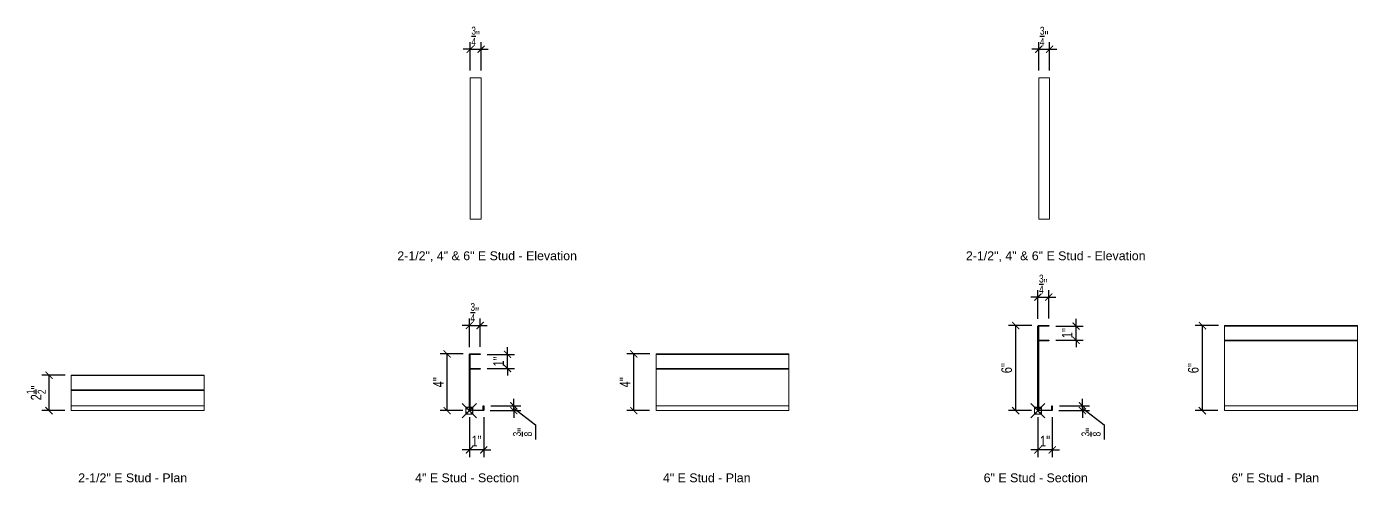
# Model space of a CAD drawing. Header units: inches. Extents: x 1578 to 1959, y 1763 to 1845.
# Drawn here: x 1865.1 to 1959, y 1813 to 1845.1 of the extents above; entities that cross this region are included whole.
import ezdxf
from ezdxf.enums import TextEntityAlignment as Align

# ---------------------------------------------------------------- set-up
doc = ezdxf.new("R2010")
doc.units = ezdxf.units.IN
doc.header["$LTSCALE"] = 4
doc.header["$MEASUREMENT"] = 0
doc.header["$PDMODE"] = 99
doc.header["$PDSIZE"] = 0.5
for name, color, linetype, lineweight in [('A-Anno-Dims', 211, 'Continuous', 25), ('Fine', 90, 'Continuous', 18), ('G-Anno-Ttlb', 213, 'Continuous', 50), ('Med', 31, 'Continuous', 25), ('Thin', 150, 'Continuous', 18)]:
    doc.layers.add(name, color=color, linetype=linetype, lineweight=lineweight)
doc.layers.add('G-Anno-Nplt', color=140, linetype='Continuous', lineweight=18, plot=False)
doc.styles.add('Arch-Dim', font='arial.ttf', dxfattribs={"width": 0.75})
doc.styles.add('RomanS', font='romans.shx')
doc.dimstyles.new('Aec-Arch-I-1-2', dxfattribs={"dimscale": 8, "dimtxt": 0.09375, "dimasz": 0.0625, "dimexe": 0.0625, "dimexo": 0.0625, "dimgap": 0.03125, "dimtad": 1, "dimdec": 4, "dimzin": 3, "dimdsep": 46, "dimlunit": 4, "dimtxsty": 'Arch-Dim', "dimblk": 'ARCHTICK', "dimcen": 0.09375, "dimclrd": 8, "dimclre": 8, "dimadec": 4, "dimazin": 2, "dimtfac": 0.75, "dimtdec": 4, "dimtix": 1, "dimtmove": 1, "dimatfit": 2, "dimldrblk": 'OPEN90', "dimfxl": 1, "dimtolj": 1, "dimtzin": 0, "dimarcsym": 0})

# ---------------------------------------------------------------- blocks, each defined once
blk = doc.blocks.new('Anno_Title_T2')
at = {"color": 0, "linetype": 'ByBlock', "lineweight": -2, "style": 'RomanS'}
blk.add_attdef('TITLE', (0, 0.5), '', height=1.25, dxfattribs=at)
blk.add_attdef('SCALE', text='', height=0.75, dxfattribs=at).set_placement((0, -0.5), align=Align.TOP_LEFT)
blk = doc.blocks.new('_ArchTick')
at = {"color": 0, "linetype": 'ByBlock', "const_width": 0.15}
blk.add_lwpolyline([(-0.5, -0.5), (0.5, 0.5)], dxfattribs=at)
blk = doc.blocks.new('*D54')
at = {"layer": 'A-Anno-Dims', "color": 8, "lineweight": -2, "transparency": 16777216}
for p, q in [((1867.851, 1820.536), (1866.221, 1820.536)), ((1866.721, 1818.036), (1866.721, 1820.536)), ((1867.824, 1818.036), (1866.221, 1818.036))]:
    blk.add_line(p, q, dxfattribs=at)
at = {"layer": 'Defpoints', "color": 0, "transparency": 16777216}
for p in [(1866.721, 1820.536), (1868.351, 1820.536), (1868.324, 1818.036)]:
    blk.add_point(p, dxfattribs=at)
at = {"layer": 'A-Anno-Dims', "color": 8, "lineweight": -2, "transparency": 16777216, "xscale": 0.5, "yscale": 0.5, "zscale": 0.5}
for p, rotation in [((1866.721, 1820.536), 90), ((1866.721, 1818.036), 270)]:
    blk.add_blockref('_ArchTick', p, dxfattribs=dict(at, rotation=rotation))
at = {"layer": 'A-Anno-Dims', "color": 0, "transparency": 16777216, "insert": (1865.812, 1819.286), "char_height": 0.75, "attachment_point": 5, "rotation": 90, "style": 'Arch-Dim'}
blk.add_mtext('\\A1;2{\\H0.750000x;\\S1/2;}"', dxfattribs=at)
blk = doc.blocks.new('_Open90')
at = {"color": 0, "linetype": 'ByBlock', "lineweight": -2}
for p, q in [((0, 0), (-1, 0)), ((-0.5, 0.5), (0, 0)), ((0, 0), (-0.5, -0.5))]:
    blk.add_line(p, q, dxfattribs=at)
blk = doc.blocks.new('*D56')
at = {"layer": 'A-Anno-Dims', "color": 8, "lineweight": -2, "transparency": 16777216}
for p, q in [((1896.373, 1817.572), (1896.373, 1814.767)), ((1897.385, 1817.572), (1897.385, 1814.767)), ((1896.373, 1815.267), (1895.873, 1815.267)), ((1897.385, 1815.267), (1896.373, 1815.267)), ((1897.385, 1815.267), (1897.885, 1815.267))]:
    blk.add_line(p, q, dxfattribs=at)
at = {"layer": 'Defpoints', "color": 0, "transparency": 16777216}
for p in [(1896.373, 1818.072), (1897.385, 1818.072), (1896.373, 1815.267)]:
    blk.add_point(p, dxfattribs=at)
at = {"layer": 'A-Anno-Dims', "color": 8, "lineweight": -2, "transparency": 16777216, "xscale": 0.5, "yscale": 0.5, "zscale": 0.5}
blk.add_blockref('_ArchTick', (1896.373, 1815.267), dxfattribs=at)
at = {"layer": 'A-Anno-Dims', "color": 8, "lineweight": -2, "transparency": 16777216, "xscale": 0.5, "yscale": 0.5, "zscale": 0.5, "rotation": 180}
blk.add_blockref('_ArchTick', (1897.385, 1815.267), dxfattribs=at)
at = {"layer": 'A-Anno-Dims', "color": 0, "transparency": 16777216, "insert": (1896.879, 1815.894), "char_height": 0.75, "attachment_point": 5, "style": 'Arch-Dim'}
blk.add_mtext('\\A1;1"', dxfattribs=at)
blk = doc.blocks.new('*D57')
at = {"layer": 'A-Anno-Dims', "color": 8, "lineweight": -2, "transparency": 16777216}
for p, q in [((1896.373, 1822.505), (1896.373, 1824.546)), ((1897.135, 1822.536), (1897.135, 1824.546)), ((1896.373, 1824.046), (1895.873, 1824.046)), ((1896.373, 1824.046), (1897.135, 1824.046)), ((1897.135, 1824.046), (1897.635, 1824.046))]:
    blk.add_line(p, q, dxfattribs=at)
at = {"layer": 'Defpoints', "color": 0, "transparency": 16777216}
for p in [(1897.135, 1824.046), (1896.373, 1822.005), (1897.135, 1822.036)]:
    blk.add_point(p, dxfattribs=at)
at = {"layer": 'A-Anno-Dims', "color": 8, "lineweight": -2, "transparency": 16777216, "xscale": 0.5, "yscale": 0.5, "zscale": 0.5}
blk.add_blockref('_ArchTick', (1896.373, 1824.046), dxfattribs=at)
at = {"layer": 'A-Anno-Dims', "color": 8, "lineweight": -2, "transparency": 16777216, "xscale": 0.5, "yscale": 0.5, "zscale": 0.5, "rotation": 180}
blk.add_blockref('_ArchTick', (1897.135, 1824.046), dxfattribs=at)
at = {"layer": 'A-Anno-Dims', "color": 0, "transparency": 16777216, "insert": (1896.754, 1824.959), "char_height": 0.75, "attachment_point": 5, "style": 'Arch-Dim'}
blk.add_mtext('\\A1;{\\H0.750000x;\\S3/4;}"', dxfattribs=at)
blk = doc.blocks.new('*D58')
at = {"layer": 'A-Anno-Dims', "color": 8, "lineweight": -2, "transparency": 16777216}
for p, q in [((1895.935, 1822.036), (1894.305, 1822.036)), ((1894.805, 1818.036), (1894.805, 1822.036)), ((1895.909, 1818.036), (1894.305, 1818.036))]:
    blk.add_line(p, q, dxfattribs=at)
at = {"layer": 'Defpoints', "color": 0, "transparency": 16777216}
for p in [(1894.805, 1822.036), (1896.435, 1822.036), (1896.409, 1818.036)]:
    blk.add_point(p, dxfattribs=at)
at = {"layer": 'A-Anno-Dims', "color": 8, "lineweight": -2, "transparency": 16777216, "xscale": 0.5, "yscale": 0.5, "zscale": 0.5}
for p, rotation in [((1894.805, 1822.036), 90), ((1894.805, 1818.036), 270)]:
    blk.add_blockref('_ArchTick', p, dxfattribs=dict(at, rotation=rotation))
at = {"layer": 'A-Anno-Dims', "color": 0, "transparency": 16777216, "insert": (1894.18, 1820.036), "char_height": 0.75, "attachment_point": 5, "rotation": 90, "style": 'Arch-Dim'}
blk.add_mtext('\\A1;4"', dxfattribs=at)
blk = doc.blocks.new('*D59')
at = {"layer": 'A-Anno-Dims', "color": 8, "lineweight": -2, "transparency": 16777216}
for p, q in [((1899.065, 1822.005), (1899.065, 1822.505)), ((1897.635, 1822.005), (1899.565, 1822.005)), ((1899.065, 1821.005), (1899.065, 1822.005)), ((1897.635, 1821.005), (1899.565, 1821.005)), ((1899.065, 1821.005), (1899.065, 1820.505))]:
    blk.add_line(p, q, dxfattribs=at)
at = {"layer": 'Defpoints', "color": 0, "transparency": 16777216}
for p in [(1897.135, 1822.005), (1899.065, 1822.005), (1897.135, 1821.005)]:
    blk.add_point(p, dxfattribs=at)
at = {"layer": 'A-Anno-Dims', "color": 8, "lineweight": -2, "transparency": 16777216, "xscale": 0.5, "yscale": 0.5, "zscale": 0.5}
for p, rotation in [((1899.065, 1822.005), 270), ((1899.065, 1821.005), 90)]:
    blk.add_blockref('_ArchTick', p, dxfattribs=dict(at, rotation=rotation))
at = {"layer": 'A-Anno-Dims', "color": 0, "transparency": 16777216, "insert": (1898.438, 1821.505), "char_height": 0.75, "attachment_point": 5, "rotation": 90, "style": 'Arch-Dim'}
blk.add_mtext('\\A1;1"', dxfattribs=at)
blk = doc.blocks.new('*D60')
at = {"layer": 'A-Anno-Dims', "color": 8, "lineweight": -2, "transparency": 16777216}
for p, q in [((1896.435, 1842.018), (1896.435, 1844.028)), ((1897.198, 1842.018), (1897.198, 1844.028)), ((1896.435, 1843.528), (1895.935, 1843.528)), ((1896.435, 1843.528), (1897.198, 1843.528)), ((1897.198, 1843.528), (1897.698, 1843.528))]:
    blk.add_line(p, q, dxfattribs=at)
at = {"layer": 'Defpoints', "color": 0, "transparency": 16777216}
for p in [(1897.198, 1843.528), (1896.435, 1841.518), (1897.198, 1841.518)]:
    blk.add_point(p, dxfattribs=at)
at = {"layer": 'A-Anno-Dims', "color": 8, "lineweight": -2, "transparency": 16777216, "xscale": 0.5, "yscale": 0.5, "zscale": 0.5}
blk.add_blockref('_ArchTick', (1896.435, 1843.528), dxfattribs=at)
at = {"layer": 'A-Anno-Dims', "color": 8, "lineweight": -2, "transparency": 16777216, "xscale": 0.5, "yscale": 0.5, "zscale": 0.5, "rotation": 180}
blk.add_blockref('_ArchTick', (1897.198, 1843.528), dxfattribs=at)
at = {"layer": 'A-Anno-Dims', "color": 0, "transparency": 16777216, "insert": (1896.816, 1844.441), "char_height": 0.75, "attachment_point": 5, "style": 'Arch-Dim'}
blk.add_mtext('\\A1;{\\H0.750000x;\\S3/4;}"', dxfattribs=at)
blk = doc.blocks.new('*D61')
at = {"layer": 'A-Anno-Dims', "color": 8, "lineweight": -2, "transparency": 16777216}
for p, q in [((1909.103, 1822.036), (1907.473, 1822.036)), ((1907.973, 1818.036), (1907.973, 1822.036)), ((1909.077, 1818.036), (1907.473, 1818.036))]:
    blk.add_line(p, q, dxfattribs=at)
at = {"layer": 'Defpoints', "color": 0, "transparency": 16777216}
for p in [(1907.973, 1822.036), (1909.603, 1822.036), (1909.577, 1818.036)]:
    blk.add_point(p, dxfattribs=at)
at = {"layer": 'A-Anno-Dims', "color": 8, "lineweight": -2, "transparency": 16777216, "xscale": 0.5, "yscale": 0.5, "zscale": 0.5}
for p, rotation in [((1907.973, 1822.036), 90), ((1907.973, 1818.036), 270)]:
    blk.add_blockref('_ArchTick', p, dxfattribs=dict(at, rotation=rotation))
at = {"layer": 'A-Anno-Dims', "color": 0, "transparency": 16777216, "insert": (1907.348, 1820.036), "char_height": 0.75, "attachment_point": 5, "rotation": 90, "style": 'Arch-Dim'}
blk.add_mtext('\\A1;4"', dxfattribs=at)
blk = doc.blocks.new('*D62')
at = {"layer": 'A-Anno-Dims', "color": 8, "lineweight": -2, "transparency": 16777216}
for p, q in [((1899.513, 1818.38), (1899.513, 1818.88)), ((1897.849, 1818.036), (1900.013, 1818.036)), ((1897.885, 1818.38), (1900.013, 1818.38)), ((1899.513, 1818.036), (1899.513, 1818.38)), ((1899.513, 1818.036), (1899.513, 1818.38)), ((1899.513, 1818.208), (1901.04, 1817.046)), ((1899.513, 1818.036), (1899.513, 1817.536)), ((1901.04, 1817.046), (1901.04, 1815.998))]:
    blk.add_line(p, q, dxfattribs=at)
at = {"layer": 'Defpoints', "color": 0, "transparency": 16777216}
for p in [(1897.349, 1818.036), (1897.385, 1818.38), (1899.513, 1818.38)]:
    blk.add_point(p, dxfattribs=at)
at = {"layer": 'A-Anno-Dims', "color": 8, "lineweight": -2, "transparency": 16777216, "xscale": 0.5, "yscale": 0.5, "zscale": 0.5}
for p, rotation in [((1899.513, 1818.38), 270), ((1899.513, 1818.036), 90)]:
    blk.add_blockref('_ArchTick', p, dxfattribs=dict(at, rotation=rotation))
at = {"layer": 'A-Anno-Dims', "color": 0, "transparency": 16777216, "insert": (1900.122, 1816.522), "char_height": 0.75, "attachment_point": 5, "rotation": 90, "style": 'Arch-Dim'}
blk.add_mtext('\\A1;{\\H0.750000x;\\S3/8;}"', dxfattribs=at)
blk = doc.blocks.new('*D63')
at = {"layer": 'A-Anno-Dims', "color": 8, "lineweight": -2, "transparency": 16777216}
for p, q in [((1936.485, 1817.572), (1936.485, 1814.767)), ((1937.497, 1817.572), (1937.497, 1814.767)), ((1936.485, 1815.267), (1935.985, 1815.267)), ((1937.497, 1815.267), (1936.485, 1815.267)), ((1937.497, 1815.267), (1937.997, 1815.267))]:
    blk.add_line(p, q, dxfattribs=at)
at = {"layer": 'Defpoints', "color": 0, "transparency": 16777216}
for p in [(1936.485, 1818.072), (1937.497, 1818.072), (1936.485, 1815.267)]:
    blk.add_point(p, dxfattribs=at)
at = {"layer": 'A-Anno-Dims', "color": 8, "lineweight": -2, "transparency": 16777216, "xscale": 0.5, "yscale": 0.5, "zscale": 0.5}
blk.add_blockref('_ArchTick', (1936.485, 1815.267), dxfattribs=at)
at = {"layer": 'A-Anno-Dims', "color": 8, "lineweight": -2, "transparency": 16777216, "xscale": 0.5, "yscale": 0.5, "zscale": 0.5, "rotation": 180}
blk.add_blockref('_ArchTick', (1937.497, 1815.267), dxfattribs=at)
at = {"layer": 'A-Anno-Dims', "color": 0, "transparency": 16777216, "insert": (1936.991, 1815.894), "char_height": 0.75, "attachment_point": 5, "style": 'Arch-Dim'}
blk.add_mtext('\\A1;1"', dxfattribs=at)
blk = doc.blocks.new('*D64')
at = {"layer": 'A-Anno-Dims', "color": 8, "lineweight": -2, "transparency": 16777216}
for p, q in [((1936.485, 1824.505), (1936.485, 1826.546)), ((1937.247, 1824.536), (1937.247, 1826.546)), ((1936.485, 1826.046), (1935.985, 1826.046)), ((1936.485, 1826.046), (1937.247, 1826.046)), ((1937.247, 1826.046), (1937.747, 1826.046))]:
    blk.add_line(p, q, dxfattribs=at)
at = {"layer": 'Defpoints', "color": 0, "transparency": 16777216}
for p in [(1937.247, 1826.046), (1936.485, 1824.005), (1937.247, 1824.036)]:
    blk.add_point(p, dxfattribs=at)
at = {"layer": 'A-Anno-Dims', "color": 8, "lineweight": -2, "transparency": 16777216, "xscale": 0.5, "yscale": 0.5, "zscale": 0.5}
blk.add_blockref('_ArchTick', (1936.485, 1826.046), dxfattribs=at)
at = {"layer": 'A-Anno-Dims', "color": 8, "lineweight": -2, "transparency": 16777216, "xscale": 0.5, "yscale": 0.5, "zscale": 0.5, "rotation": 180}
blk.add_blockref('_ArchTick', (1937.247, 1826.046), dxfattribs=at)
at = {"layer": 'A-Anno-Dims', "color": 0, "transparency": 16777216, "insert": (1936.866, 1826.959), "char_height": 0.75, "attachment_point": 5, "style": 'Arch-Dim'}
blk.add_mtext('\\A1;{\\H0.750000x;\\S3/4;}"', dxfattribs=at)
blk = doc.blocks.new('*D65')
at = {"layer": 'A-Anno-Dims', "color": 8, "lineweight": -2, "transparency": 16777216}
for p, q in [((1936.047, 1824.036), (1934.417, 1824.036)), ((1934.917, 1818.036), (1934.917, 1824.036)), ((1936.021, 1818.036), (1934.417, 1818.036))]:
    blk.add_line(p, q, dxfattribs=at)
at = {"layer": 'Defpoints', "color": 0, "transparency": 16777216}
for p in [(1934.917, 1824.036), (1936.547, 1824.036), (1936.521, 1818.036)]:
    blk.add_point(p, dxfattribs=at)
at = {"layer": 'A-Anno-Dims', "color": 8, "lineweight": -2, "transparency": 16777216, "xscale": 0.5, "yscale": 0.5, "zscale": 0.5}
for p, rotation in [((1934.917, 1824.036), 90), ((1934.917, 1818.036), 270)]:
    blk.add_blockref('_ArchTick', p, dxfattribs=dict(at, rotation=rotation))
at = {"layer": 'A-Anno-Dims', "color": 0, "transparency": 16777216, "insert": (1934.284, 1821.036), "char_height": 0.75, "attachment_point": 5, "rotation": 90, "style": 'Arch-Dim'}
blk.add_mtext('\\A1;6"', dxfattribs=at)
blk = doc.blocks.new('*D66')
at = {"layer": 'A-Anno-Dims', "color": 8, "lineweight": -2, "transparency": 16777216}
for p, q in [((1939.177, 1824.005), (1939.177, 1824.505)), ((1937.747, 1824.005), (1939.677, 1824.005)), ((1939.177, 1823.005), (1939.177, 1824.005)), ((1937.747, 1823.005), (1939.677, 1823.005)), ((1939.177, 1823.005), (1939.177, 1822.505))]:
    blk.add_line(p, q, dxfattribs=at)
at = {"layer": 'Defpoints', "color": 0, "transparency": 16777216}
for p in [(1937.247, 1824.005), (1939.177, 1824.005), (1937.247, 1823.005)]:
    blk.add_point(p, dxfattribs=at)
at = {"layer": 'A-Anno-Dims', "color": 8, "lineweight": -2, "transparency": 16777216, "xscale": 0.5, "yscale": 0.5, "zscale": 0.5}
for p, rotation in [((1939.177, 1824.005), 270), ((1939.177, 1823.005), 90)]:
    blk.add_blockref('_ArchTick', p, dxfattribs=dict(at, rotation=rotation))
at = {"layer": 'A-Anno-Dims', "color": 0, "transparency": 16777216, "insert": (1938.55, 1823.505), "char_height": 0.75, "attachment_point": 5, "rotation": 90, "style": 'Arch-Dim'}
blk.add_mtext('\\A1;1"', dxfattribs=at)
blk = doc.blocks.new('*D67')
at = {"layer": 'A-Anno-Dims', "color": 8, "lineweight": -2, "transparency": 16777216}
for p, q in [((1936.547, 1842.018), (1936.547, 1844.028)), ((1937.31, 1842.018), (1937.31, 1844.028)), ((1936.547, 1843.528), (1936.047, 1843.528)), ((1936.547, 1843.528), (1937.31, 1843.528)), ((1937.31, 1843.528), (1937.81, 1843.528))]:
    blk.add_line(p, q, dxfattribs=at)
at = {"layer": 'Defpoints', "color": 0, "transparency": 16777216}
for p in [(1937.31, 1843.528), (1936.547, 1841.518), (1937.31, 1841.518)]:
    blk.add_point(p, dxfattribs=at)
at = {"layer": 'A-Anno-Dims', "color": 8, "lineweight": -2, "transparency": 16777216, "xscale": 0.5, "yscale": 0.5, "zscale": 0.5}
blk.add_blockref('_ArchTick', (1936.547, 1843.528), dxfattribs=at)
at = {"layer": 'A-Anno-Dims', "color": 8, "lineweight": -2, "transparency": 16777216, "xscale": 0.5, "yscale": 0.5, "zscale": 0.5, "rotation": 180}
blk.add_blockref('_ArchTick', (1937.31, 1843.528), dxfattribs=at)
at = {"layer": 'A-Anno-Dims', "color": 0, "transparency": 16777216, "insert": (1936.928, 1844.441), "char_height": 0.75, "attachment_point": 5, "style": 'Arch-Dim'}
blk.add_mtext('\\A1;{\\H0.750000x;\\S3/4;}"', dxfattribs=at)
blk = doc.blocks.new('*D68')
at = {"layer": 'A-Anno-Dims', "color": 8, "lineweight": -2, "transparency": 16777216}
for p, q in [((1949.216, 1824.036), (1947.586, 1824.036)), ((1948.086, 1818.036), (1948.086, 1824.036)), ((1949.189, 1818.036), (1947.586, 1818.036))]:
    blk.add_line(p, q, dxfattribs=at)
at = {"layer": 'Defpoints', "color": 0, "transparency": 16777216}
for p in [(1948.086, 1824.036), (1949.716, 1824.036), (1949.689, 1818.036)]:
    blk.add_point(p, dxfattribs=at)
at = {"layer": 'A-Anno-Dims', "color": 8, "lineweight": -2, "transparency": 16777216, "xscale": 0.5, "yscale": 0.5, "zscale": 0.5}
for p, rotation in [((1948.086, 1824.036), 90), ((1948.086, 1818.036), 270)]:
    blk.add_blockref('_ArchTick', p, dxfattribs=dict(at, rotation=rotation))
at = {"layer": 'A-Anno-Dims', "color": 0, "transparency": 16777216, "insert": (1947.453, 1821.036), "char_height": 0.75, "attachment_point": 5, "rotation": 90, "style": 'Arch-Dim'}
blk.add_mtext('\\A1;6"', dxfattribs=at)
blk = doc.blocks.new('*D69')
at = {"layer": 'A-Anno-Dims', "color": 8, "lineweight": -2, "transparency": 16777216}
for p, q in [((1939.625, 1818.38), (1939.625, 1818.88)), ((1937.961, 1818.036), (1940.125, 1818.036)), ((1937.997, 1818.38), (1940.125, 1818.38)), ((1939.625, 1818.036), (1939.625, 1818.38)), ((1939.625, 1818.036), (1939.625, 1818.38)), ((1939.625, 1818.208), (1941.152, 1817.046)), ((1939.625, 1818.036), (1939.625, 1817.536)), ((1941.152, 1817.046), (1941.152, 1815.998))]:
    blk.add_line(p, q, dxfattribs=at)
at = {"layer": 'Defpoints', "color": 0, "transparency": 16777216}
for p in [(1937.461, 1818.036), (1937.497, 1818.38), (1939.625, 1818.38)]:
    blk.add_point(p, dxfattribs=at)
at = {"layer": 'A-Anno-Dims', "color": 8, "lineweight": -2, "transparency": 16777216, "xscale": 0.5, "yscale": 0.5, "zscale": 0.5}
for p, rotation in [((1939.625, 1818.38), 270), ((1939.625, 1818.036), 90)]:
    blk.add_blockref('_ArchTick', p, dxfattribs=dict(at, rotation=rotation))
at = {"layer": 'A-Anno-Dims', "color": 0, "transparency": 16777216, "insert": (1940.234, 1816.522), "char_height": 0.75, "attachment_point": 5, "rotation": 90, "style": 'Arch-Dim'}
blk.add_mtext('\\A1;{\\H0.750000x;\\S3/8;}"', dxfattribs=at)
blk = doc.blocks.new('AecDtl_6EStudSection')
at = {"layer": 'Med', "color": 0, "linetype": 'ByBlock'}
blk.add_lwpolyline([(0.7625, 6), (0.7625, 5.96875), (0.0359, 5.96875), (0.0359, 4.96875), (0.7625, 4.96875), (0.7625, 4.93285), (0.0359, 4.93285), (0.0359, 0.0359), (0.9766, 0.0359), (0.9766, 0.34375), (1.0125, 0.34375), (1.0125, 0.0359, -0.41421356), (0.9766, 0), (0.0359, 0, -0.41421356), (0, 0.0359), (0, 5.96875, -0.41421356), (0.03125, 6)], format="xyb", close=True, dxfattribs=at)
blk = doc.blocks.new('AecDtl_4EStudSection')
at = {"layer": 'Med', "color": 0, "linetype": 'ByBlock'}
blk.add_lwpolyline([(1.0125, 0.0359, -0.41421356), (0.9766, 0), (0.0359, 0, -0.41421356), (0, 0.0359), (0, 3.96875, -0.41421356), (0.03125, 4), (0.7625, 4), (0.7625, 3.96875), (0.0359, 3.96875), (0.0359, 2.96875), (0.7625, 2.96875), (0.7625, 2.93285), (0.0359, 2.93285), (0.0359, 0.0359), (0.9766, 0.0359), (0.9766, 0.34375), (1.0125, 0.34375)], format="xyb", close=True, dxfattribs=at)

msp = doc.modelspace()

# ---------------------------------------------------------------- linework, layer by layer
at = {"layer": 'Fine'}
for p, q in [((1949.65304, 1824.00479), (1959.02391, 1824.00479)), ((1949.65304, 1823.00479), (1959.02391, 1823.00479)), ((1949.65304, 1822.96889), (1959.02391, 1822.96889)), ((1909.54097, 1822.00479), (1918.91183, 1822.00479)), ((1868.28853, 1820.50479), (1877.65939, 1820.50479)), ((1909.54097, 1821.00479), (1918.91183, 1821.00479)), ((1909.54097, 1820.96889), (1918.91183, 1820.96889)), ((1868.28853, 1819.50479), (1877.65939, 1819.50479)), ((1868.28853, 1819.46889), (1877.65939, 1819.46889))]:
    msp.add_line(p, q, dxfattribs=at)
at = {"layer": 'G-Anno-Nplt'}
for p in [(1896.37264, 1818.03604), (1936.48471, 1818.03604)]:
    msp.add_point(p, dxfattribs=at)
at = {"layer": 'Thin'}
for p, q in [((1868.28853, 1818.37979), (1877.65939, 1818.37979)), ((1909.54097, 1818.37979), (1918.91183, 1818.37979)), ((1949.65304, 1818.37979), (1959.02391, 1818.37979))]:
    msp.add_line(p, q, dxfattribs=at)
for points in [[(1897.19764, 1831.5509), (1897.19764, 1841.51813), (1896.43514, 1841.51813), (1896.43514, 1831.5509)], [(1937.30971, 1831.5509), (1937.30971, 1841.51813), (1936.54721, 1841.51813), (1936.54721, 1831.5509)], [(1959.02391, 1824.03604), (1959.02391, 1818.03604), (1949.65304, 1818.03604), (1949.65304, 1824.03604)], [(1918.91183, 1822.03604), (1918.91183, 1818.03604), (1909.54097, 1818.03604), (1909.54097, 1822.03604)], [(1877.65939, 1820.53604), (1877.65939, 1818.03604), (1868.28853, 1818.03604), (1868.28853, 1820.53604)]]:
    msp.add_lwpolyline(points, close=True, dxfattribs=at)

# ---------------------------------------------------------------- block references
for name, p in [('AecDtl_6EStudSection', (1936.48471, 1818.03604)), ('AecDtl_4EStudSection', (1896.37264, 1818.03604))]:
    msp.add_blockref(name, p)
at = {"layer": 'G-Anno-Ttlb'}
ref = msp.add_blockref('Anno_Title_T2', (1891.29211, 1828.39789), dxfattribs=dict(at, xscale=0.5, yscale=0.5, zscale=0.5))
ref.add_attrib('TITLE', '2-1/2", 4" & 6" E Stud - Elevation', (1891.29211, 1828.64789), dxfattribs={"layer": '0', "color": 0, "linetype": 'ByBlock', "lineweight": -2, "height": 0.625, "style": 'Arch-Dim'})
ref = msp.add_blockref('Anno_Title_T2', (1931.40419, 1828.39789), dxfattribs=dict(at, xscale=0.5, yscale=0.5, zscale=0.5))
ref.add_attrib('TITLE', '2-1/2", 4" & 6" E Stud - Elevation', (1931.40419, 1828.64789), dxfattribs={"layer": '0', "color": 0, "linetype": 'ByBlock', "lineweight": -2, "height": 0.625, "style": 'Arch-Dim'})
ref = msp.add_blockref('Anno_Title_T2', (1868.77658, 1812.73622), dxfattribs=dict(at, xscale=0.5, yscale=0.5, zscale=0.5))
ref.add_attrib('TITLE', '2-1/2" E Stud - Plan', (1868.77658, 1812.98622), dxfattribs={"layer": '0', "color": 0, "linetype": 'ByBlock', "lineweight": -2, "height": 0.625, "style": 'Arch-Dim'})
ref = msp.add_blockref('Anno_Title_T2', (1892.5474, 1812.73622), dxfattribs=dict(at, xscale=0.5, yscale=0.5, zscale=0.5))
ref.add_attrib('TITLE', '4" E Stud - Section', (1892.5474, 1812.98622), dxfattribs={"layer": '0', "color": 0, "linetype": 'ByBlock', "lineweight": -2, "height": 0.625, "style": 'Arch-Dim'})
ref = msp.add_blockref('Anno_Title_T2', (1910.02902, 1812.73622), dxfattribs=dict(at, xscale=0.5, yscale=0.5, zscale=0.5))
ref.add_attrib('TITLE', '4" E Stud - Plan', (1910.02902, 1812.98622), dxfattribs={"layer": '0', "color": 0, "linetype": 'ByBlock', "lineweight": -2, "height": 0.625, "style": 'Arch-Dim'})
ref = msp.add_blockref('Anno_Title_T2', (1932.65947, 1812.73622), dxfattribs=dict(at, xscale=0.5, yscale=0.5, zscale=0.5))
ref.add_attrib('TITLE', '6" E Stud - Section', (1932.65947, 1812.98622), dxfattribs={"layer": '0', "color": 0, "linetype": 'ByBlock', "lineweight": -2, "height": 0.625, "style": 'Arch-Dim'})
ref = msp.add_blockref('Anno_Title_T2', (1950.1411, 1812.73622), dxfattribs=dict(at, xscale=0.5, yscale=0.5, zscale=0.5))
ref.add_attrib('TITLE', '6" E Stud - Plan', (1950.1411, 1812.98622), dxfattribs={"layer": '0', "color": 0, "linetype": 'ByBlock', "lineweight": -2, "height": 0.625, "style": 'Arch-Dim'})

# ---------------------------------------------------------------- dimensions: what is measured, and where the dimension line sits
at = {"layer": 'A-Anno-Dims'}
for base, p1, p2, picture, middle in [((1897.19764, 1843.52829), (1896.43514, 1841.51813), (1897.19764, 1841.51813), '*D60', (1896.81639, 1844.44068)), ((1937.30971, 1843.52829), (1936.54721, 1841.51813), (1937.30971, 1841.51813), '*D67', (1936.92846, 1844.44068)), ((1937.24721, 1826.0462), (1936.48471, 1824.00479), (1937.24721, 1824.03604), '*D64', (1936.86596, 1826.95859)), ((1897.13514, 1824.0462), (1896.37264, 1822.00479), (1897.13514, 1822.03604), '*D57', (1896.75389, 1824.95859)), ((1896.37264, 1815.26745), (1897.38514, 1818.07194), (1896.37264, 1818.07194), '*D56', (1896.87889, 1815.89399)), ((1936.48471, 1815.26745), (1937.49721, 1818.07194), (1936.48471, 1818.07194), '*D63', (1936.99096, 1815.89399))]:
    dim = msp.add_linear_dim(base=base, p1=p1, p2=p2, dimstyle='Aec-Arch-I-1-2', dxfattribs=at)
    dim.commit()
    dim.dimension.update_dxf_attribs({"geometry": picture, "text_midpoint": middle})
for base, p1, p2, picture, middle in [((1934.9172, 1824.03604), (1936.52061, 1818.03604), (1936.54721, 1824.03604), '*D65', (1934.28427, 1821.03604)), ((1939.17673, 1824.00479), (1937.24721, 1823.00479), (1937.24721, 1824.00479), '*D66', (1938.55019, 1823.50479)), ((1948.08554, 1824.03604), (1949.68894, 1818.03604), (1949.71554, 1824.03604), '*D68', (1947.45261, 1821.03604)), ((1899.06465, 1822.00479), (1897.13514, 1821.00479), (1897.13514, 1822.00479), '*D59', (1898.43812, 1821.50479)), ((1894.80513, 1822.03604), (1896.40854, 1818.03604), (1896.43514, 1822.03604), '*D58', (1894.18013, 1820.03604)), ((1907.97346, 1822.03604), (1909.57687, 1818.03604), (1909.60347, 1822.03604), '*D61', (1907.34846, 1820.03604)), ((1866.72102, 1820.53604), (1868.32443, 1818.03604), (1868.35103, 1820.53604), '*D54', (1865.81247, 1819.28604))]:
    dim = msp.add_linear_dim(base=base, p1=p1, p2=p2, angle=90, dimstyle='Aec-Arch-I-1-2', dxfattribs=at)
    dim.commit()
    dim.dimension.update_dxf_attribs({"geometry": picture, "text_midpoint": middle})
for base, p1, p2, picture, middle in [((1899.5125940893, 1818.3797897437), (1897.3492379525, 1818.0360397437), (1897.3851379525, 1818.3797897437), '*D62', (1901.0400657604, 1816.795826761)), ((1939.624668292, 1818.3797897437), (1937.4613121553, 1818.0360397437), (1937.4972121553, 1818.3797897437), '*D69', (1941.1521399631, 1816.795826761))]:
    dim = msp.add_linear_dim(base=base, p1=p1, p2=p2, angle=90, dimstyle='Aec-Arch-I-1-2', dxfattribs=at)
    dim.commit()
    dim.dimension.update_dxf_attribs({"geometry": picture, "text_midpoint": middle, "dimtype": 160})

doc.saveas('drawing.dxf')
